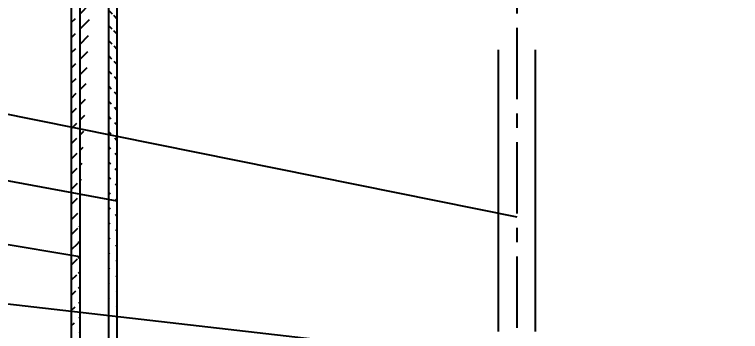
# Model space of a CAD drawing. Extents: x -8296 to 120, y 3711 to 9655.
# Drawn here: x -7070 to -5799, y 5977 to 6531 of the extents above; entities that cross this region are included whole.
import ezdxf

# ---------------------------------------------------------------- set-up
doc = ezdxf.new("R2010")
doc.units = 0
doc.header["$LTSCALE"] = 100
doc.header["$MEASUREMENT"] = 0
doc.linetypes.add('CENTER', pattern=[2, 1.25, -0.25, 0.25, -0.25])
doc.layers.get('0').update_dxf_attribs({"linetype": 'CONTINUOUS'})
doc.layers.get('DEFPOINTS').update_dxf_attribs({"linetype": 'CONTINUOUS'})
doc.layers.add('1', color=1, linetype='CENTER')
doc.layers.add('5', color=6, linetype='CONTINUOUS')
doc.styles.add('ROMANS', font='romans', dxfattribs={"width": 0.75})
doc.styles.get("Standard").update_dxf_attribs({"font": 'txt', "width": 0.75, "bigfont": 'hztxt'})
doc.dimstyles.get("Standard").update_dxf_attribs({"dimtxt": 0.18, "dimasz": 0.18, "dimexe": 0.18, "dimexo": 0.0625, "dimgap": 0.09, "dimtad": 0, "dimtih": 1, "dimtoh": 1, "dimdec": 4, "dimzin": 0, "dimdsep": 46, "dimtxsty": 'Standard', "dimcen": 0.09, "dimadec": 0, "dimazin": 0, "dimtfac": 1, "dimtdec": 4, "dimtofl": 0, "dimtmove": 0, "dimatfit": 3, "dimfxl": 0, "dimtolj": 1, "dimtzin": 0, "dimarcsym": 0})

# ---------------------------------------------------------------- blocks, each defined once
blk = doc.blocks.new('*D13')
at = {"layer": '5', "color": 0, "lineweight": -2}
blk.add_line((-6962.263465768922, 7152.251472522029), (-7144.297912380003, 6970.217025910946), dxfattribs=at)
blk.add_arc((-6906.050262333326, 7208.464675957624), 311.9330578995308, 232.3522324213739, 262.6477675786262, dxfattribs=at)
at = {"layer": '5', "color": 0}
for points in [[(-7100.982783512891, 6956.475511441578), (-7092.178586504417, 6966.488697388806), (-7126.620242850341, 6987.894695440611)], [(-6945.540517471321, 6905.749220435095), (-6946.395401748295, 6892.443321342935), (-6906.050262333327, 6896.531618058094)]]:
    blk.add_solid(points, dxfattribs=at)
at = {"layer": 'DEFPOINTS', "color": 0}
for p in [(-6906.050262333327, 7492.839984957624), (-6906.050262333326, 7208.464675957624), (-6962.263465768922, 7152.251472522029), (-7062.016791283093, 6938.322723536468), (-6906.050262333328, 6008.464675957626)]:
    blk.add_point(p, dxfattribs=at)
at = {"layer": '5', "color": 0, "insert": (-7014.898081208419, 6945.68279539465), "char_height": 35, "attachment_point": 5, "rotation": 337.49999999999955, "style": 'ROMANS'}
blk.add_mtext('\\A1;45°', dxfattribs=at)
blk = doc.blocks.new('*D14')
at = {"layer": '5', "color": 0, "lineweight": -2}
for p, q in [((-7007.870067486721, 7197.858074239827), (-7445.810391333328, 7197.858074239827)), ((-7420.810391333328, 7157.858074239827), (-7420.810391333329, 5947.858074239828)), ((-6935.418798333329, 5907.858074239828), (-7445.810391333329, 5907.858074239828))]:
    blk.add_line(p, q, dxfattribs=at)
at = {"layer": '5', "color": 0}
for points in [[(-7427.477057999995, 7157.858074239827), (-7414.143724666661, 7157.858074239827), (-7420.810391333328, 7197.858074239827)], [(-7427.477057999996, 5947.858074239828), (-7414.143724666662, 5947.858074239828), (-7420.810391333329, 5907.858074239828)]]:
    blk.add_solid(points, dxfattribs=at)
at = {"layer": 'DEFPOINTS', "color": 0}
for p in [(-7007.870067486721, 7197.858074239827), (-7420.810391333329, 5907.858074239828), (-6935.418798333329, 5907.858074239828)]:
    blk.add_point(p, dxfattribs=at)
at = {"layer": '5', "color": 0, "insert": (-7448.31039133333, 6552.858074239827), "char_height": 35, "attachment_point": 5, "rotation": 90, "style": 'ROMANS'}
blk.add_mtext('\\A1;1290', dxfattribs=at)
blk = doc.blocks.new('*D24')
at = {"layer": '5', "color": 0, "lineweight": -2}
for p, q in [((-7183.27920833333, 5947.858074239828), (-7183.27920833333, 5987.858074239828)), ((-6933.337468333328, 5907.858074239828), (-7208.27920833333, 5907.858074239828)), ((-7183.27920833333, 5907.858074239828), (-7183.27920833333, 5882.858074239829)), ((-6933.337468333328, 5882.858074239829), (-7208.27920833333, 5882.858074239829)), ((-7183.27920833333, 5842.858074239829), (-7183.27920833333, 5802.858074239829))]:
    blk.add_line(p, q, dxfattribs=at)
at = {"layer": '5', "color": 0}
for points in [[(-7189.945874999997, 5947.858074239828), (-7176.612541666663, 5947.858074239828), (-7183.27920833333, 5907.858074239828)], [(-7189.945874999997, 5842.858074239829), (-7176.612541666663, 5842.858074239829), (-7183.27920833333, 5882.858074239829)]]:
    blk.add_solid(points, dxfattribs=at)
at = {"layer": 'DEFPOINTS', "color": 0}
for p in [(-6933.337468333328, 5907.858074239828), (-7183.27920833333, 5882.858074239829), (-6933.337468333328, 5882.858074239829)]:
    blk.add_point(p, dxfattribs=at)
at = {"layer": '5', "color": 0, "insert": (-7219.788340333327, 5960.592356239828), "char_height": 35, "attachment_point": 5, "rotation": 90, "style": 'ROMANS'}
blk.add_mtext('\\A1;25', dxfattribs=at)
blk = doc.blocks.new('*D33')
at = {"layer": '5', "color": 0, "lineweight": -2}
for p, q in [((-5848.875466333327, 9016.924177916144), (-4918.169495333328, 9016.924177916144)), ((-4943.169495333329, 5405.361029363767), (-4943.169495333328, 8976.924177916144)), ((-6349.977095394799, 5365.361029363768), (-4918.169495333329, 5365.361029363767))]:
    blk.add_line(p, q, dxfattribs=at)
at = {"layer": '5', "color": 0}
for points in [[(-4949.836161999995, 8976.924177916144), (-4936.502828666661, 8976.924177916144), (-4943.169495333328, 9016.924177916144)], [(-4949.836161999996, 5405.361029363767), (-4936.502828666662, 5405.361029363767), (-4943.169495333329, 5365.361029363767)]]:
    blk.add_solid(points, dxfattribs=at)
at = {"layer": 'DEFPOINTS', "color": 0}
for p in [(-5848.875466333327, 9016.924177916144), (-4943.169495333328, 9016.924177916144), (-6349.977095394799, 5365.361029363768)]:
    blk.add_point(p, dxfattribs=at)
at = {"layer": '5', "color": 0, "insert": (-4970.66949533333, 7191.142603639953), "char_height": 35, "attachment_point": 5, "rotation": 90, "style": 'ROMANS'}
blk.add_mtext('\\A1;~3900', dxfattribs=at)

msp = doc.modelspace()

# ---------------------------------------------------------------- hatches: boundary and pattern name
at = {"layer": '5'}
h = msp.add_hatch(dxfattribs=at)
h.set_pattern_fill('ANSI31', color=256, scale=150, angle=90, style=0)
h.set_pattern_definition([(135, (-1491.812829333329, -42.4829547601712), (-13.25825214724777, -13.25825214724776), [])])
edge = h.paths.add_edge_path()
edge.add_line((-6891.050262333327, 7318.482765239827), (-6891.050262333327, 5922.858074239829))
edge.add_line((-6906.050262333327, 7407.233383239827), (-6906.050262333327, 5922.858074239829))
h = msp.add_hatch(dxfattribs=at)
h.set_pattern_fill('ANSI31', color=256, scale=150, style=0)
h.set_pattern_definition([(45, (-1491.812829333329, -42.4829547601712), (-13.25825214724776, 13.25825214724777), [])])
edge = h.paths.add_edge_path()
edge.add_line((-6956.050262333329, 7131.038269086434), (-6956.050262333327, 5882.858074239829))
edge.add_line((-6971.050262333327, 7131.038269086434), (-6971.050262333327, 5882.858074239829))
edge.add_line((-6906.050262333327, 7187.251472522029), (-6951.656864051125, 7141.644870804232))
edge.add_line((-6906.050262333327, 7208.464675957624), (-6962.263465768923, 7152.25147252203))
edge.add_arc((-6941.050262333327, 7131.038269086434), 30, 135, 180)
edge.add_arc((-6941.050262333327, 7131.038269086434), 15, 135, 180)

# ---------------------------------------------------------------- linework, layer by layer
for p, q in [((-6906.050262333327, 7407.233383239827), (-6906.050262333327, 5922.858074239829)), ((-6891.050262333327, 7318.482765239827), (-6891.050262333327, 5922.858074239829)), ((-6971.050262333327, 7131.038269086434), (-6971.050262333327, 5882.858074239829)), ((-6956.050262333329, 7131.038269086434), (-6956.050262333327, 5882.858074239829)), ((-6223.390262333327, 6469.380650239844), (-6223.390262333327, 5976.516348535294)), ((-6158.710262333327, 6469.380650239843), (-6158.710262333327, 5976.516348535291))]:
    msp.add_line(p, q)
at = {"layer": '1'}
msp.add_line((-6191.050262333327, 9107.665581239826), (-6191.050262333327, 5377.781631239827), dxfattribs=at)
at = {"layer": '5'}
for p, q in [((-7832.882666748159, 6507.413056117857), (-6191.050262333327, 6176.860455)), ((-7832.882666748159, 6377.339187117857), (-6891.050262333327, 6205.282615663685)), ((-7832.882666748159, 6254.582471117857), (-6956.050262333327, 6107.508493228873)), ((-7832.882666748159, 6111.060166117857), (-6191.050262333327, 5922.858074239829))]:
    msp.add_line(p, q, dxfattribs=at)

# ---------------------------------------------------------------- dimensions: what is measured, and where the dimension line sits
for base, p1, p2, text, picture, middle in [((-4943.169495333328, 9016.924177916144), (-6349.977095394799, 5365.361029363768), (-5848.875466333327, 9016.924177916144), '~3900', '*D33', (-4970.66949533333, 7191.142603639953)), ((-7420.810391333329, 5907.858074239828), (-7007.870067486721, 7197.858074239827), (-6935.418798333329, 5907.858074239828), '1290', '*D14', (-7448.31039133333, 6552.858074239827))]:
    dim = msp.add_linear_dim(base=base, p1=p1, p2=p2, angle=90, text=text, dimstyle='Standard', override={"dimscale": 10, "dimtxt": 3.5, "dimasz": 4, "dimexe": 2.5, "dimexo": 0, "dimgap": 1, "dimtad": 1, "dimtih": 0, "dimtoh": 0, "dimdec": 0, "dimtxsty": 'ROMANS', "dimtdec": 0, "dimtofl": 1, "dimtmove": 2}, dxfattribs=at)
    dim.commit()
    dim.dimension.update_dxf_attribs({"geometry": picture, "text_midpoint": middle})
dim = msp.add_angular_dim_2l(base=(-7062.016791283093, 6938.322723536468), line1=((-6906.050262333327, 7492.839984957624), (-6906.050262333327, 6008.464675957625)), line2=((-6906.050262333327, 7208.464675957624), (-6962.263465768923, 7152.25147252203)), dimstyle='Standard', override={"dimscale": 10, "dimtxt": 3.5, "dimasz": 4, "dimexe": 2.5, "dimexo": 0, "dimgap": 1, "dimtad": 1, "dimtih": 0, "dimtoh": 0, "dimdec": 0, "dimtxsty": 'ROMANS', "dimtdec": 0, "dimtofl": 1, "dimtmove": 2}, dxfattribs=at)
dim.commit()
dim.dimension.update_dxf_attribs({"geometry": '*D13', "text_midpoint": (-7014.898081208419, 6945.68279539465)})
dim = msp.add_linear_dim(base=(-7183.27920833333, 5882.858074239829), p1=(-6933.337468333328, 5907.858074239828), p2=(-6933.337468333328, 5882.858074239829), angle=90, text='25', dimstyle='Standard', override={"dimscale": 10, "dimtxt": 3.5, "dimasz": 4, "dimexe": 2.5, "dimexo": 0, "dimgap": 1, "dimtad": 1, "dimtih": 0, "dimtoh": 0, "dimdec": 0, "dimtxsty": 'ROMANS', "dimtdec": 0, "dimtofl": 1, "dimtmove": 2}, dxfattribs=at)
dim.commit()
dim.dimension.update_dxf_attribs({"geometry": '*D24', "text_midpoint": (-7219.788340333327, 5960.592356239828), "dimtype": 160})

doc.saveas('drawing.dxf')
